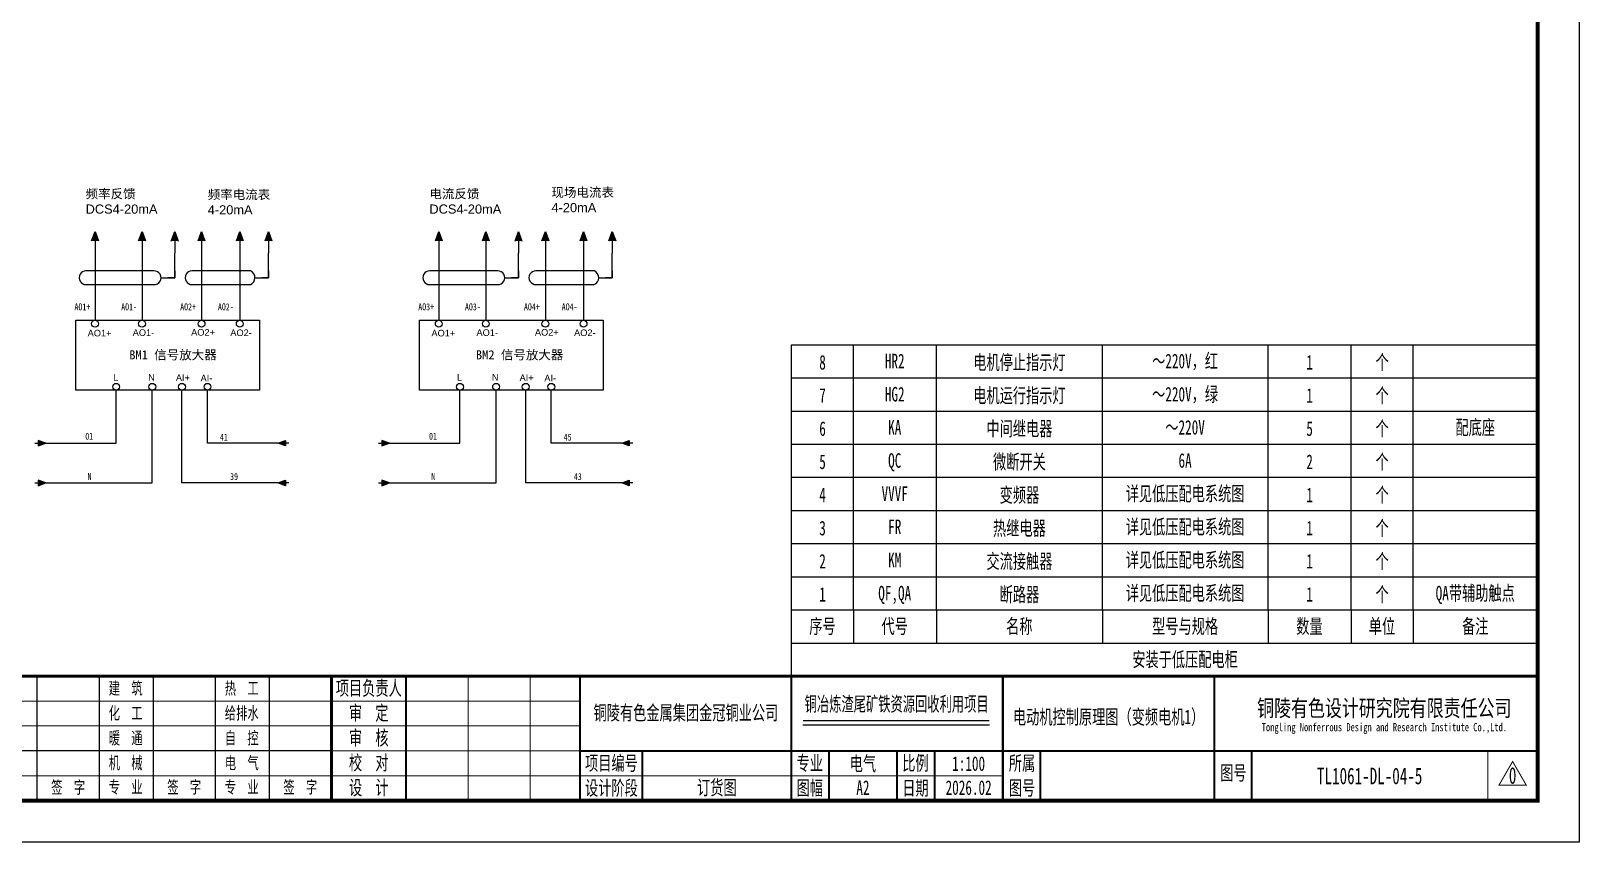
# Model space of a CAD drawing. Header units: millimetres. Extents: x 401220 to 2750366, y -101310 to 943175.
# Drawn here: x 1132490 to 1169837, y 495324 to 514896 of the extents above; entities that cross this region are included whole.
import ezdxf
from ezdxf.enums import TextEntityAlignment as Align

# ---------------------------------------------------------------- set-up
doc = ezdxf.new("R2010")
doc.units = ezdxf.units.MM
doc.layers.add('SW', color=8, linetype='Continuous', lineweight=20)
doc.layers.add('TEXT', color=4, linetype='Continuous', lineweight=0)
doc.layers.add('图框', color=7, linetype='Continuous')
doc.layers.add('照明平面设备层', color=1, linetype='Continuous')
doc.styles.add('HZ', font='simsun.ttf', dxfattribs={"width": 0.75})
doc.styles.add('IDQSTYLE', font='NSimSun.ttf', dxfattribs={"width": 0.7})
doc.styles.add('PDF Arial', font='arial.ttf')
doc.styles.add('标准', font='NSimSun.ttf', dxfattribs={"width": 0.667})

# ---------------------------------------------------------------- blocks, each defined once
blk = doc.blocks.new('3')
at = {"layer": 'TEXT', "color": 7, "lineweight": 25, "style": 'HZ', "width": 0.75}
for s, height, p in [('铜陵有色设计研究院有限责任公司', 400, (221501, 249018)), ('Tongling Nonferrous Design and Research Institute Co.,Ltd.', 200, (221613, 248659))]:
    blk.add_text(s, height=height, dxfattribs=at).set_placement(p)
blk = doc.blocks.new('铜陵有色图签02')
at = {"layer": '图框', "color": 7, "linetype": 'Continuous', "lineweight": 25}
for p, q in [((-36201, 3010), (-36201, 9)), ((-34701, 3010), (-34701, 9)), ((-33401, 3017), (-33401, 16)), ((-31901, 3017), (-31901, 16)), ((-30601, 3017), (-30601, 16)), ((-29100, 1201), (-37501, 1201))]:
    blk.add_line(p, q, dxfattribs=at)
at = {"layer": '图框', "linetype": 'Continuous', "lineweight": 50}
blk.add_line((-29100, 3001), (-29100, 0), dxfattribs=at)
at = {"layer": '图框', "color": 7, "linetype": 'Continuous', "lineweight": 35}
for p, q in [((-27300, 3001), (-27300, 1)), ((-21600, 1197), (-21600, -3)), ((-17100, 1200), (-17100, 0)), ((-15450, 0), (-15450, 1200)), ((-14550, 1200), (-14550, 0)), ((-12000, 1201), (-12000, 1)), ((-6900, 1202), (-6900, 2))]:
    blk.add_line(p, q, dxfattribs=at)
at = {"layer": '图框', "lineweight": 25}
blk.add_line((-17723, 1830), (-13223, 1830), dxfattribs=at)
at = {"layer": '图框', "lineweight": 70, "const_width": 70}
blk.add_lwpolyline([(-17980, 3001), (0, 3001), (-38401, 3001)], dxfattribs=at)
at = {"layer": '图框', "color": 7, "linetype": 'Continuous', "lineweight": 25, "const_width": 25}
for points in [[(-25800, 3001), (-25800, 1)], [(-24300, 3001), (-24300, 1)], [(-23100, 2401), (-37501, 2401)], [(-23100, 1801), (-37501, 1801)], [(-23100, 1201), (-29100, 1201)], [(-602, 943), (-932, 371), (-272, 371), (-602, 943)], [(-12900, 600), (-18000, 600), (-37501, 600)]]:
    blk.add_lwpolyline(points, dxfattribs=at)
at = {"layer": '图框', "linetype": 'Continuous', "lineweight": 50, "const_width": 50}
for points in [[(-23100, 3001), (-23100, 1)], [(-18000, 3000), (-18000, 0)]]:
    blk.add_lwpolyline(points, dxfattribs=at)
at = {"layer": '图框', "lineweight": 50, "const_width": 50}
for points in [[(-12900, 3001), (-12900, 1)], [(-7800, 3001), (-7800, 1)], [(0, 3000), (0, 0)], [(-23100, 1200), (0, 1200)]]:
    blk.add_lwpolyline(points, dxfattribs=at)
at = {"layer": '图框', "lineweight": 25, "const_width": 35}
blk.add_lwpolyline([(-17723, 1930), (-13223, 1930)], dxfattribs=at)
at = {"layer": '图框', "color": 7, "linetype": 'Continuous', "lineweight": 35, "const_width": 25}
blk.add_lwpolyline([(-1200, 1201), (-1200, 0)], dxfattribs=at)
at = {"layer": '图框', "linetype": 'Continuous', "lineweight": 70, "const_width": 70}
blk.add_lwpolyline([(-38401, 1), (0, 0)], dxfattribs=at)
at = {"layer": '图框', "lineweight": 25}
blk.add_blockref('3', (-228268, -246986), dxfattribs=at)
at = {"layer": 'TEXT', "color": 7, "lineweight": 25, "style": '标准', "width": 0.667}
for s, height, p in [('建  筑', 300, (-34062, 2562)), ('热  工', 300, (-31262, 2562)), ('项目负责人', 350, (-28197, 2541)), ('化  工', 300, (-34062, 1962)), ('给排水', 300, (-31262, 1962)), ('审  定', 350, (-28197, 1941)), ('暖  通', 300, (-34062, 1362)), ('自  控', 300, (-31262, 1362)), ('审  核', 350, (-28197, 1341)), ('校  对', 350, (-28197, 741)), ('项目编号', 350, (-22343, 730)), ('专业', 350, (-17559, 730)), ('比例', 350, (-15009, 730)), ('所属', 350, (-12438, 730)), ('机  械', 300, (-34062, 761)), ('电  气', 300, (-31262, 761)), ('图号', 350, (-7339, 495)), ('签  字', 300, (-35449, 170)), ('专  业', 300, (-34062, 177)), ('签  字', 300, (-32649, 177)), ('专  业', 300, (-31262, 177)), ('签  字', 300, (-29849, 177)), ('设  计', 350, (-28197, 139)), ('设计阶段', 350, (-22343, 130)), ('图幅', 350, (-17559, 130)), ('日期', 350, (-15009, 130)), ('图号', 350, (-12438, 130))]:
    blk.add_text(s, height=height, dxfattribs=at).set_placement(p, align=Align.CENTER)

msp = doc.modelspace()

# ---------------------------------------------------------------- hatches: boundary and pattern name
at = {"ltscale": 4}
for points in [[(1132663.5, 504883.6), (1132845.1, 504949.7), (1132663.5, 505015.7)], [(1138631.3, 504883.6), (1138449.7, 504949.7), (1138631.3, 505015.7)], [(1140956.8, 504883.6), (1141138.4, 504949.7), (1140956.8, 505015.7)], [(1146924.6, 504883.6), (1146743, 504949.7), (1146924.6, 505015.7)], [(1132663.5, 503922.9), (1132845.1, 503988.9), (1132663.5, 504054.9)], [(1138631.3, 503922.9), (1138449.7, 503988.9), (1138631.3, 504054.9)], [(1140956.8, 503922.9), (1141138.4, 503988.9), (1140956.8, 504054.9)], [(1146924.6, 503922.9), (1146743, 503988.9), (1146924.6, 504054.9)]]:
    msp.add_hatch(color=7, dxfattribs=at).paths.add_polyline_path(points, flags=0)

# ---------------------------------------------------------------- linework, layer by layer
at = {"color": 7}
for p, q in [((1134546, 504949.7), (1134546, 506226.7)), ((1135417.6, 503988.9), (1135417.6, 506226.7)), ((1136132.2, 503988.9), (1136132.2, 506226.7)), ((1136748.8, 504949.7), (1136748.8, 506226.7)), ((1142839.3, 504949.7), (1142839.3, 506226.7)), ((1143710.9, 503988.9), (1143710.9, 506226.7)), ((1144425.5, 503988.9), (1144425.5, 506226.7)), ((1145042.2, 504949.7), (1145042.2, 506226.7)), ((1132845.1, 504949.7), (1133493.5, 504949.7)), ((1133493.5, 504949.7), (1134546, 504949.7)), ((1137801.3, 504949.7), (1136748.8, 504949.7)), ((1138449.7, 504949.7), (1137801.3, 504949.7)), ((1141138.4, 504949.7), (1141786.8, 504949.7)), ((1141786.8, 504949.7), (1142839.3, 504949.7)), ((1146094.6, 504949.7), (1145042.2, 504949.7)), ((1146743, 504949.7), (1146094.6, 504949.7)), ((1132845.1, 503988.9), (1133493.5, 503988.9)), ((1133493.5, 503988.9), (1135417.6, 503988.9)), ((1138056.3, 503988.9), (1136132.2, 503988.9)), ((1138449.7, 503988.9), (1137801.3, 503988.9)), ((1141138.4, 503988.9), (1141786.8, 503988.9)), ((1141786.8, 503988.9), (1143710.9, 503988.9)), ((1146349.6, 503988.9), (1144425.5, 503988.9)), ((1146743, 503988.9), (1146094.6, 503988.9))]:
    msp.add_line(p, q, dxfattribs=at)
at = {"color": 7, "ltscale": 4}
for p, q in [((1132581, 504949.7), (1132663.5, 504949.7)), ((1138713.8, 504949.7), (1138631.3, 504949.7)), ((1140874.3, 504949.7), (1140956.8, 504949.7)), ((1147007.2, 504949.7), (1146924.6, 504949.7)), ((1132581, 503988.9), (1132663.5, 503988.9)), ((1138713.8, 503988.9), (1138631.3, 503988.9)), ((1140874.3, 503988.9), (1140956.8, 503988.9)), ((1147007.2, 503988.9), (1146924.6, 503988.9))]:
    msp.add_line(p, q, dxfattribs=at)
at = {"color": 7}
for points in [[(1133953.2, 509831.4), (1134035.6, 510058.1), (1134118, 509831.4)], [(1134035.6, 509831.4), (1134035.6, 509728.3)], [(1135087.4, 509831.4), (1135169.8, 510058.1), (1135252.2, 509831.4)], [(1135169.8, 509831.4), (1135169.8, 509728.3)], [(1135876.2, 509826.9), (1135958.6, 510053.6), (1136041.1, 509826.9)], [(1135958.6, 509826.9), (1135958.6, 509723.9)], [(1136523.6, 509831.4), (1136606, 510058.1), (1136688.4, 509831.4)], [(1136606, 509831.4), (1136606, 509728.3)], [(1137445.6, 509831.4), (1137528, 510058.1), (1137610.4, 509831.4)], [(1137528, 509831.4), (1137528, 509728.3)], [(1138139.5, 509831.4), (1138221.9, 510058.1), (1138304.4, 509831.4)], [(1138221.9, 509831.4), (1138221.9, 509728.3)], [(1142246.5, 509831.4), (1142328.9, 510058.1), (1142411.3, 509831.4)], [(1142328.9, 509831.4), (1142328.9, 509728.3)], [(1143380.7, 509831.4), (1143463.1, 510058.1), (1143545.6, 509831.4)], [(1143463.1, 509831.4), (1143463.1, 509728.3)], [(1144169.5, 509826.9), (1144252, 510053.6), (1144334.4, 509826.9)], [(1144252, 509826.9), (1144252, 509723.9)], [(1144816.9, 509831.4), (1144899.3, 510058.1), (1144981.8, 509831.4)], [(1144899.3, 509831.4), (1144899.3, 509728.3)], [(1145738.9, 509831.4), (1145821.3, 510058.1), (1145903.7, 509831.4)], [(1145821.3, 509831.4), (1145821.3, 509728.3)], [(1146432.8, 509831.4), (1146515.3, 510058.1), (1146597.7, 509831.4)], [(1146515.3, 509831.4), (1146515.3, 509728.3)], [(1134035.6, 509728.3), (1134035.6, 509541.2)], [(1134035.6, 509644.2), (1134035.6, 509541.2)], [(1134035.6, 509541.2), (1134035.6, 508729.8)], [(1135169.8, 509728.3), (1135169.8, 509541.2)], [(1135169.8, 509644.2), (1135169.8, 509541.2)], [(1135169.8, 509541.2), (1135169.8, 508729.8)], [(1135628.6, 508939.1), (1135958.3, 508939.1), (1135958.3, 509536.7)], [(1135958.3, 509639.8), (1135958.3, 509536.7)], [(1135958.6, 509723.9), (1135958.6, 509536.7)], [(1136606, 509728.3), (1136606, 509532.4)], [(1136606, 509635.5), (1136606, 509532.4)], [(1136606, 509532.4), (1136606, 508729.8)], [(1137528, 509728.3), (1137528, 509532.4)], [(1137528, 509635.5), (1137528, 509532.4)], [(1137528, 509532.4), (1137528, 508729.8)], [(1137892.3, 508939.1), (1138222, 508939.1), (1138222, 509536.7)], [(1138221.9, 509728.3), (1138221.9, 509541.2)], [(1138221.9, 509639.8), (1138221.9, 509536.7)], [(1142328.9, 509728.3), (1142328.9, 509541.2)], [(1142328.9, 509644.2), (1142328.9, 509541.2)], [(1142328.9, 509541.2), (1142329, 508729.8)], [(1143463.1, 509728.3), (1143463.1, 509541.2)], [(1143463.1, 509644.2), (1143463.1, 509541.2)], [(1143463.2, 509541.2), (1143463.2, 508729.8)], [(1143921.9, 508939.1), (1144251.7, 508939.1), (1144251.7, 509536.7)], [(1144251.6, 509639.8), (1144251.6, 509536.7)], [(1144252, 509723.9), (1144252, 509536.7)], [(1144899.3, 509728.3), (1144899.3, 509532.4)], [(1144899.3, 509635.5), (1144899.3, 509532.4)], [(1144899.4, 509532.4), (1144899.4, 508729.8)], [(1145821.3, 509728.3), (1145821.3, 509532.4)], [(1145821.3, 509635.5), (1145821.3, 509532.4)], [(1145821.4, 509532.4), (1145821.4, 508729.8)], [(1146185.6, 508939.1), (1146515.3, 508939.1), (1146515.3, 509536.7)], [(1146515.3, 509728.3), (1146515.3, 509541.2)], [(1146515.3, 509639.8), (1146515.3, 509536.7)], [(1134035.6, 509037.3), (1134035.6, 507915.1)], [(1135169.8, 509037.3), (1135169.8, 507915.1)], [(1135958.3, 509103.9), (1135958.3, 508939.1), (1135793.5, 508939.1)], [(1136606, 509037.3), (1136606, 507915.1)], [(1137528, 509037.3), (1137528, 507915.1)], [(1138222, 509103.9), (1138222, 508939.1), (1138057.1, 508939.1)], [(1142329, 509037.3), (1142329, 507915.1)], [(1143463.2, 509037.3), (1143463.2, 507915.1)], [(1144251.7, 509103.9), (1144251.7, 508939.1), (1144086.8, 508939.1)], [(1144899.4, 509037.3), (1144899.4, 507915.1)], [(1145821.4, 509037.3), (1145821.4, 507915.1)], [(1146515.3, 509103.9), (1146515.3, 508939.1), (1146350.4, 508939.1)]]:
    msp.add_lwpolyline(points, dxfattribs=at)
for points in [[(1133816.8, 508776.1), (1135453.4, 508776.1, 1.0518103), (1135457, 509105.8), (1133816.8, 509105.8, 1.0000007), (1133816.8, 508776.1)], [(1136376.3, 508776.1), (1137784.2, 508776.1, 0.6562314), (1137788.1, 509105.8), (1136376.3, 509105.8, 1.0000007), (1136376.3, 508776.1)], [(1142110.1, 508776.1), (1143746.7, 508776.1, 1.0518103), (1143750.3, 509105.8), (1142110.1, 509105.8, 1.0000007), (1142110.1, 508776.1)], [(1144669.6, 508776.1), (1146077.5, 508776.1, 0.6562314), (1146081.4, 509105.8), (1144669.6, 509105.8, 1.0000007), (1144669.6, 508776.1)]]:
    msp.add_lwpolyline(points, format="xyb", dxfattribs=at)
for points in [[(1133573.8, 507915.1), (1138002.6, 507915.1), (1138002.6, 506226.7), (1133573.8, 506226.7)], [(1141867.2, 507915.1), (1146295.9, 507915.1), (1146295.9, 506226.7), (1141867.2, 506226.7)]]:
    msp.add_lwpolyline(points, close=True, dxfattribs=at)
at = {"color": 7, "ltscale": 4}
for points in [[(1132663.5, 504883.6), (1132845.1, 504949.7), (1132663.5, 505015.7)], [(1138631.3, 504883.6), (1138449.7, 504949.7), (1138631.3, 505015.7)], [(1140956.8, 504883.6), (1141138.4, 504949.7), (1140956.8, 505015.7)], [(1146924.6, 504883.6), (1146743, 504949.7), (1146924.6, 505015.7)], [(1132663.5, 503922.9), (1132845.1, 503988.9), (1132663.5, 504054.9)], [(1138631.3, 503922.9), (1138449.7, 503988.9), (1138631.3, 504054.9)], [(1140956.8, 503922.9), (1141138.4, 503988.9), (1140956.8, 504054.9)], [(1146924.6, 503922.9), (1146743, 503988.9), (1146924.6, 504054.9)]]:
    msp.add_lwpolyline(points, close=True, dxfattribs=at)
at = {"color": 7}
for centre in [(1134035.6, 507832.6), (1135169.8, 507832.6), (1136606, 507832.6), (1137528, 507832.6), (1142329, 507832.6), (1143463.2, 507832.6), (1144899.4, 507832.6), (1145821.4, 507832.6), (1134546, 506309.1), (1135417.6, 506309.1), (1136132.2, 506309.1), (1136748.8, 506309.1), (1142839.3, 506309.1), (1143710.9, 506309.1), (1144425.5, 506309.1), (1145042.2, 506309.1)]:
    msp.add_circle(centre, 82.4, dxfattribs=at)
at = {"color": 7, "transparency": 33554559}
for points in [[(1133953.2, 509831.4), (1134035.6, 510058.1), (1134118, 509831.4)], [(1135087.4, 509831.4), (1135169.8, 510058.1), (1135252.2, 509831.4)], [(1135876.2, 509826.9), (1135958.6, 510053.6), (1136041.1, 509826.9)], [(1136523.6, 509831.4), (1136606, 510058.1), (1136688.4, 509831.4)], [(1137445.6, 509831.4), (1137528, 510058.1), (1137610.4, 509831.4)], [(1138139.5, 509831.4), (1138221.9, 510058.1), (1138304.4, 509831.4)], [(1142246.5, 509831.4), (1142328.9, 510058.1), (1142411.3, 509831.4)], [(1143380.7, 509831.4), (1143463.1, 510058.1), (1143545.6, 509831.4)], [(1144169.5, 509826.9), (1144252, 510053.6), (1144334.4, 509826.9)], [(1144816.9, 509831.4), (1144899.3, 510058.1), (1144981.8, 509831.4)], [(1145738.9, 509831.4), (1145821.3, 510058.1), (1145903.7, 509831.4)], [(1146432.8, 509831.4), (1146515.3, 510058.1), (1146597.7, 509831.4)]]:
    msp.add_solid(points, dxfattribs=at)
at = {"layer": 'SW', "color": 7, "linetype": 'ByBlock', "lineweight": 25}
for p, q in [((1150836.6, 507325), (1152336.6, 507325)), ((1150836.6, 506525), (1150836.6, 507325)), ((1152336.6, 507325), (1154336.6, 507325)), ((1152336.6, 506525), (1152336.6, 507325)), ((1154336.6, 507325), (1158336.6, 507325)), ((1154336.6, 506525), (1154336.6, 507325)), ((1158336.6, 507325), (1162336.6, 507325)), ((1158336.6, 506525), (1158336.6, 507325)), ((1162336.6, 507325), (1164336.6, 507325)), ((1162336.6, 506525), (1162336.6, 507325)), ((1164336.6, 507325), (1165836.6, 507325)), ((1164336.6, 506525), (1164336.6, 507325)), ((1165836.6, 507325), (1168836.6, 507325)), ((1165836.6, 506525), (1165836.6, 507325)), ((1150836.6, 506525), (1152336.6, 506525)), ((1150836.6, 505725), (1150836.6, 506525)), ((1152336.6, 506525), (1154336.6, 506525)), ((1152336.6, 505725), (1152336.6, 506525)), ((1154336.6, 506525), (1158336.6, 506525)), ((1154336.6, 505725), (1154336.6, 506525)), ((1158336.6, 506525), (1162336.6, 506525)), ((1158336.6, 505725), (1158336.6, 506525)), ((1162336.6, 506525), (1164336.6, 506525)), ((1162336.6, 505725), (1162336.6, 506525)), ((1164336.6, 506525), (1165836.6, 506525)), ((1164336.6, 505725), (1164336.6, 506525)), ((1165836.6, 506525), (1168836.6, 506525)), ((1165836.6, 505725), (1165836.6, 506525)), ((1150836.6, 505725), (1152336.6, 505725)), ((1150836.6, 504925), (1150836.6, 505725)), ((1152336.6, 505725), (1154336.6, 505725)), ((1152336.6, 504925), (1152336.6, 505725)), ((1154336.6, 505725), (1158336.6, 505725)), ((1154336.6, 504925), (1154336.6, 505725)), ((1158336.6, 505725), (1162336.6, 505725)), ((1158336.6, 504925), (1158336.6, 505725)), ((1162336.6, 505725), (1164336.6, 505725)), ((1162336.6, 504925), (1162336.6, 505725)), ((1164336.6, 505725), (1165836.6, 505725)), ((1164336.6, 504925), (1164336.6, 505725)), ((1165836.6, 505725), (1168836.6, 505725)), ((1165836.6, 504925), (1165836.6, 505725)), ((1150836.6, 504925), (1152336.6, 504925)), ((1150836.6, 504125), (1150836.6, 504925)), ((1152336.6, 504925), (1154336.6, 504925)), ((1152336.6, 504125), (1152336.6, 504925)), ((1154336.6, 504925), (1158336.6, 504925)), ((1154336.6, 504125), (1154336.6, 504925)), ((1158336.6, 504925), (1162336.6, 504925)), ((1158336.6, 504125), (1158336.6, 504925)), ((1162336.6, 504925), (1164336.6, 504925)), ((1162336.6, 504125), (1162336.6, 504925)), ((1164336.6, 504925), (1165836.6, 504925)), ((1164336.6, 504125), (1164336.6, 504925)), ((1165836.6, 504925), (1168836.6, 504925)), ((1165836.6, 504125), (1165836.6, 504925)), ((1150836.6, 504125), (1152336.6, 504125)), ((1150836.6, 503325), (1150836.6, 504125)), ((1152336.6, 504125), (1154336.6, 504125)), ((1152336.6, 503325), (1152336.6, 504125)), ((1154336.6, 504125), (1158336.6, 504125)), ((1154336.6, 503325), (1154336.6, 504125)), ((1158336.6, 504125), (1162336.6, 504125)), ((1158336.6, 503325), (1158336.6, 504125)), ((1162336.6, 504125), (1164336.6, 504125)), ((1162336.6, 503325), (1162336.6, 504125)), ((1164336.6, 504125), (1165836.6, 504125)), ((1164336.6, 503325), (1164336.6, 504125)), ((1165836.6, 504125), (1168836.6, 504125)), ((1165836.6, 503325), (1165836.6, 504125)), ((1150836.6, 503325), (1152336.6, 503325)), ((1150836.6, 502525), (1150836.6, 503325)), ((1152336.6, 503325), (1154336.6, 503325)), ((1152336.6, 502525), (1152336.6, 503325)), ((1154336.6, 503325), (1158336.6, 503325)), ((1154336.6, 502525), (1154336.6, 503325)), ((1158336.6, 503325), (1162336.6, 503325)), ((1158336.6, 502525), (1158336.6, 503325)), ((1162336.6, 503325), (1164336.6, 503325)), ((1162336.6, 502525), (1162336.6, 503325)), ((1164336.6, 503325), (1165836.6, 503325)), ((1164336.6, 502525), (1164336.6, 503325)), ((1165836.6, 503325), (1168836.6, 503325)), ((1165836.6, 502525), (1165836.6, 503325)), ((1150836.6, 502525), (1152336.6, 502525)), ((1150836.6, 501725), (1150836.6, 502525)), ((1152336.6, 502525), (1154336.6, 502525)), ((1152336.6, 501725), (1152336.6, 502525)), ((1154336.6, 502525), (1158336.6, 502525)), ((1154336.6, 501725), (1154336.6, 502525)), ((1158336.6, 502525), (1162336.6, 502525)), ((1158336.6, 501725), (1158336.6, 502525)), ((1162336.6, 502525), (1164336.6, 502525)), ((1162336.6, 501725), (1162336.6, 502525)), ((1164336.6, 502525), (1165836.6, 502525)), ((1164336.6, 501725), (1164336.6, 502525)), ((1165836.6, 502525), (1168836.6, 502525)), ((1165836.6, 501725), (1165836.6, 502525)), ((1150836.6, 501725), (1152336.6, 501725)), ((1150836.6, 500925), (1150836.6, 501725)), ((1152336.6, 501725), (1154336.6, 501725)), ((1152336.6, 500925), (1152336.6, 501725)), ((1154336.6, 501725), (1158336.6, 501725)), ((1154336.6, 500925), (1154336.6, 501725)), ((1158336.6, 501725), (1162336.6, 501725)), ((1158336.6, 500925), (1158336.6, 501725)), ((1162336.6, 501725), (1164336.6, 501725)), ((1162336.6, 500925), (1162336.6, 501725)), ((1164336.6, 501725), (1165836.6, 501725)), ((1164336.6, 500925), (1164336.6, 501725)), ((1165836.6, 501725), (1168836.6, 501725)), ((1165836.6, 500925), (1165836.6, 501725)), ((1150836.6, 500125), (1150836.6, 500925)), ((1150836.6, 500925), (1168836.6, 500925)), ((1152336.6, 500925), (1152336.6, 500125)), ((1154336.6, 500925), (1154336.6, 500125)), ((1158336.6, 500925), (1158336.6, 500125)), ((1162336.6, 500925), (1162336.6, 500125)), ((1164336.6, 500925), (1164336.6, 500125)), ((1165836.6, 500925), (1165836.6, 500125)), ((1150836.6, 500125), (1168836.6, 500125)), ((1150836.6, 499325), (1150836.6, 500125))]:
    msp.add_line(p, q, dxfattribs=at)
at = {"layer": '图框', "color": 7, "linetype": 'Continuous', "lineweight": 100, "const_width": 100}
msp.add_lwpolyline([(1112936.6, 496323.6), (1168836.6, 496323.6), (1168836.6, 536323.6), (1112936.6, 536323.6)], close=True, dxfattribs=at)
at = {"layer": '照明平面设备层', "color": 7, "lineweight": -3, "ltscale": 100}
msp.add_lwpolyline([(1110436.6, 537323.6), (1169836.6, 537323.6), (1169836.6, 495323.6), (1110436.6, 495323.6)], close=True, dxfattribs=at)

# ---------------------------------------------------------------- block references
at = {"layer": '图框', "color": 7, "lineweight": 25}
msp.add_blockref('铜陵有色图签02', (1168836.6, 496323.6), dxfattribs=at)

# ---------------------------------------------------------------- texts
at = {"color": 7, "style": 'IDQSTYLE', "width": 0.7}
for s, height, p in [('AO1+', 166.73, (1133540.5, 508106)), ('AO1-', 166.73, (1134666.9, 508106)), ('AO2+', 166.73, (1136090, 508106)), ('AO2-', 166.73, (1137000.9, 508106)), ('AO3+', 166.73, (1141833.8, 508106)), ('AO3-', 166.73, (1142960.2, 508106)), ('AO4+', 166.73, (1144383.4, 508106)), ('AO4-', 166.73, (1145294.2, 508106)), ('01', 166.73, (1133800.4, 504982.8)), ('41', 166.73, (1137049.5, 504961.4)), ('01', 166.73, (1142093.7, 504982.8)), ('45', 166.73, (1145342.8, 504961.4)), ('N', 166.7, (1133855.7, 504008.7)), ('39', 166.73, (1137294.4, 504009)), ('N', 166.7, (1142149, 504008.7)), ('43', 166.73, (1145587.7, 504009))]:
    msp.add_text(s, height=height, dxfattribs=at).set_placement(p, align=Align.BOTTOM_LEFT)
at = {"color": 7, "attachment_point": 7, "style": 'PDF Arial'}
for s, insert, char_height in [('{\\fSimSun|b0|i0|c134|p2;频率反馈 \\P}DCS4-20mA', (1133808.6, 510484.1), 221.274), ('{\\fSimSun|b0|i0|c134|p2;频率电流表\\P}4-20mA', (1136754.1, 510465.8), 221.274), ('{\\fSimSun|b0|i0|c134|p2;电流反馈 \\P}DCS4-20mA', (1142101.9, 510484.1), 221.274), ('{\\fSimSun|b0|i0|c134|p2;现场电流表\\P}4-20mA', (1145046.6, 510519.5), 221.274), ('AO1+', (1133857.6, 507522.9), 159.32), ('AO1-', (1134944.5, 507534.9), 159.32), ('AO2+', (1136354.1, 507541), 159.32), ('AO2-', (1137298.9, 507531), 159.32), ('AO1+', (1142151, 507522.9), 159.32), ('AO1-', (1143237.8, 507534.9), 159.32), ('AO2+', (1144647.4, 507541), 159.32), ('AO2-', (1145592.2, 507531), 159.32), ('{\\fSimSun|b0|i0|c134|p2;BM1 信号放大器}', (1134860.6, 506945), 221.274), ('{\\fSimSun|b0|i0|c134|p2;BM2 信号放大器}', (1143223.5, 506945), 221.274), ('L', (1134472.8, 506458.4), 159.3), ('N', (1135315.8, 506458.4), 159.3), ('AI+', (1135984.9, 506448.5), 159.32), ('AI-', (1136582, 506439), 159.32), ('L', (1142766.1, 506458.4), 159.3), ('N', (1143609.1, 506458.4), 159.3), ('AI+', (1144278.2, 506448.5), 159.32), ('AI-', (1144875.3, 506439), 159.32)]:
    msp.add_mtext(s, dxfattribs=dict(at, insert=insert, char_height=char_height))
at = {"layer": 'SW', "color": 7, "linetype": 'ByBlock', "lineweight": 25, "style": '标准', "width": 0.667}
for s, p in [('8', (1151586.6, 506725)), ('HR2', (1153327.7, 506755.9)), ('电机停止指示灯', (1156336.6, 506725)), ('～220V，红', (1160332.7, 506755.9)), ('1', (1163336.6, 506725)), ('个', (1165086.6, 506725)), ('7', (1151586.6, 505925)), ('HG2', (1153327.7, 505955.9)), ('电机运行指示灯', (1156336.6, 505925)), ('～220V，绿', (1160332.7, 505955.9)), ('1', (1163336.6, 505925)), ('个', (1165086.6, 505925)), ('6', (1151586.6, 505125)), ('KA', (1153327.7, 505155.9)), ('中间继电器', (1156336.6, 505125)), ('～220V', (1160332.7, 505155.9)), ('5', (1163336.6, 505125)), ('个', (1165086.6, 505125)), ('配底座', (1167332.7, 505155.9)), ('5', (1151586.6, 504325)), ('QC', (1153327.7, 504355.9)), ('微断开关', (1156336.6, 504325)), ('6A', (1160332.7, 504355.9)), ('2', (1163336.6, 504325)), ('个', (1165086.6, 504325)), ('4', (1151586.6, 503525)), ('VVVF', (1153327.7, 503555.9)), ('变频器', (1156336.6, 503525)), ('详见低压配电系统图', (1160332.7, 503555.9)), ('1', (1163336.6, 503525)), ('个', (1165086.6, 503525)), ('3', (1151586.6, 502725)), ('FR', (1153327.7, 502755.9)), ('热继电器', (1156336.6, 502725)), ('详见低压配电系统图', (1160332.7, 502755.9)), ('1', (1163336.6, 502725)), ('个', (1165086.6, 502725)), ('交流接触器', (1156336.6, 501925)), ('详见低压配电系统图', (1160332.7, 501955.9)), ('个', (1165086.6, 501925)), ('2', (1151586.6, 501925)), ('KM', (1153327.7, 501955.9)), ('1', (1163336.6, 501925)), ('1', (1151586.6, 501125)), ('QF,QA', (1153327.7, 501155.9)), ('断路器', (1156336.6, 501125)), ('详见低压配电系统图', (1160332.7, 501155.9)), ('1', (1163336.6, 501125)), ('个', (1165086.6, 501125)), ('QA带辅助触点', (1167332.7, 501155.9)), ('序号', (1151584.7, 500355.9)), ('代号', (1153327.7, 500355.9)), ('名称', (1156332.7, 500355.9)), ('型号与规格', (1160332.7, 500355.9)), ('数量', (1163332.7, 500355.9)), ('单位', (1165082.7, 500355.9)), ('备注', (1167332.7, 500355.9)), ('安装于低压配电柜', (1160332.7, 499555.9))]:
    msp.add_text(s, height=350, dxfattribs=at).set_placement(p, align=Align.CENTER)
at = {"layer": 'SW', "color": 7, "linetype": 'Continuous', "lineweight": 25, "style": '标准'}
for s, height, width, p in [('铜陵有色金属集团金冠铜业公司', 350, 0.667, (1148290.5, 498269.8)), ('铜冶炼渣尾矿铁资源回收利用项目', 350, 0.62, (1153374.1, 498481.4)), ('电动机控制原理图（变频电机1）', 350, 0.667, (1158487.5, 498169.1)), ('电气', 350, 0.667, (1152560.8, 497041.8)), ('1:100', 350, 0.667, (1155110.8, 497041.8)), ('TL1061-DL-04-5', 400, 0.667, (1164785.9, 496718.6)), ('0', 400, 0.667, (1168234.4, 496730.1)), ('订货图', 350, 0.667, (1149036, 496462.1)), ('A2', 350, 0.667, (1152560.8, 496462.1)), ('2026.02', 350, 0.667, (1155110.8, 496462.1))]:
    msp.add_text(s, height=height, dxfattribs=dict(at, width=width)).set_placement(p, align=Align.CENTER)

doc.saveas('drawing.dxf')
